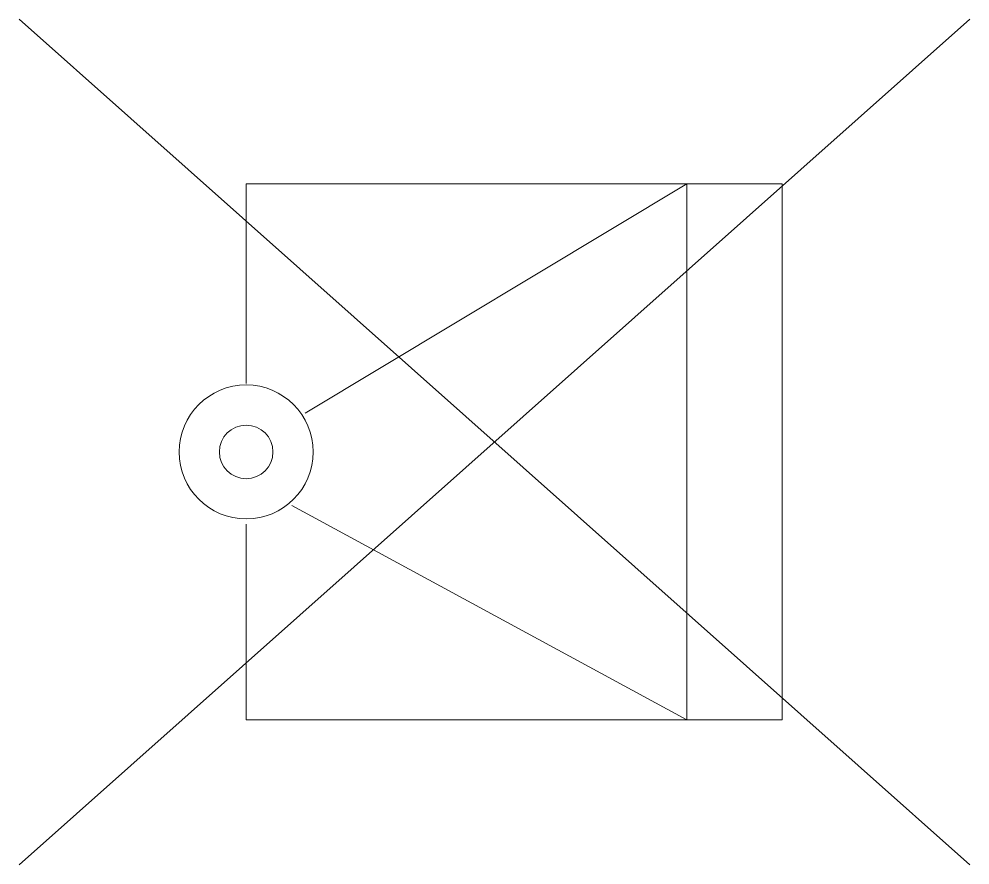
# Model space of a CAD drawing. Extents: x -3.2 to 3.19, y -2.77 to 2.91.
import ezdxf

# ---------------------------------------------------------------- set-up
doc = ezdxf.new("R2010")
doc.units = 0
doc.header["$MEASUREMENT"] = 0

msp = doc.modelspace()

# ---------------------------------------------------------------- linework, layer by layer
at = {"linetype": 'Continuous'}
for points in [[(-3.1998, 2.9074), (3.1893, -2.7738)], [(3.1893, 2.9074), (-3.1998, -2.7738)]]:
    msp.add_lwpolyline(points, dxfattribs=at)
at = {"linetype": 'Continuous', "lineweight": 0, "flags": 128}
for points in [[(-1.6735, 0.459), (-1.6735, 1.8), (1.9265, 1.8), (1.9265, -1.8), (-1.6735, -1.8), (-1.6735, -0.486)], [(-1.2775, 0.261), (1.2875, 1.8), (1.2875, -1.8), (-1.3675, -0.36)]]:
    msp.add_lwpolyline(points, dxfattribs=at)
at = {"linetype": 'Continuous', "lineweight": 0}
for radius in [0.45, 0.18]:
    msp.add_circle((-1.6735, 0), radius, dxfattribs=at)

doc.saveas('drawing.dxf')
